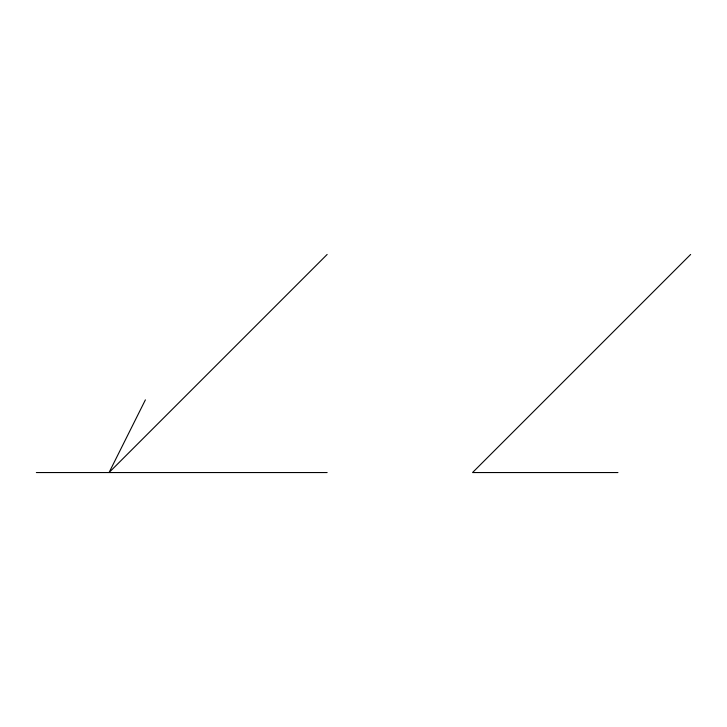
<?xml version="1.0" encoding="UTF-8"?>
<svg xmlns="http://www.w3.org/2000/svg" width="727" height="727" viewBox="0 0 727 727"><rect width="100%" height="100%" fill="white"/><g stroke="black" fill="none" stroke-linecap="round" stroke-linejoin="round"><path stroke-width="1.09" d="M145.4 399.85L109.05 472.55L327.15 254.45M690.65 254.45L472.55 472.55L617.95 472.55M36.35 472.55L327.15 472.55"/></g></svg>
